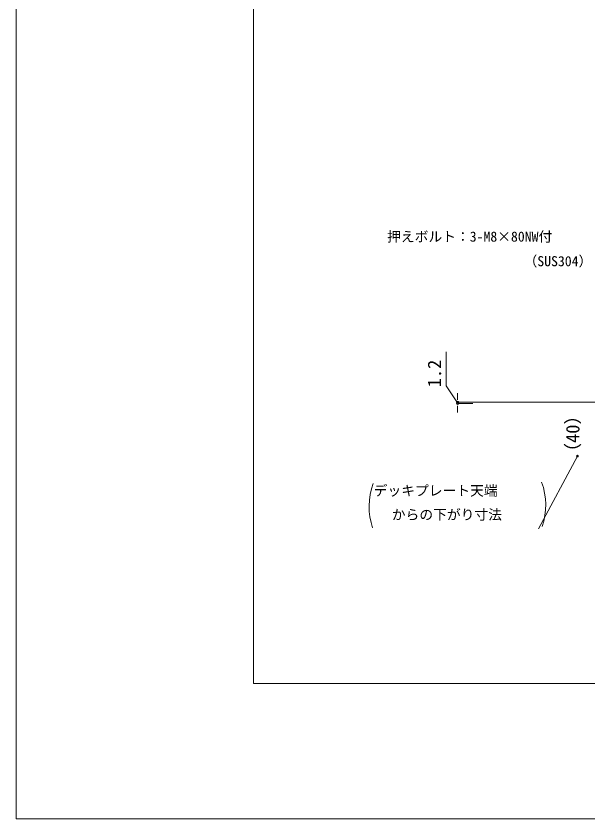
# Model space of a CAD drawing. Units: millimetres, scale not verified. Extents: x -1380 to 1380, y -955 to 955.
# Drawn here: x -1380 to -757, y -955 to -81 of the extents above; entities that cross this region are included whole.
import ezdxf
from ezdxf.enums import TextEntityAlignment as Align

# ---------------------------------------------------------------- set-up
doc = ezdxf.new("R2010")
doc.units = ezdxf.units.MM
doc.header["$LTSCALE"] = 3
for name, color, linetype, lineweight in [('0-0_0', 7, 'Continuous', 15), ('0-6_WAKU', 7, 'Continuous', 18), ('0-7_MOJI', 7, 'Continuous', 18), ('0-8_SUNPO', 7, 'Continuous', 18)]:
    doc.layers.add(name, color=color, linetype=linetype, lineweight=lineweight)
doc.styles.add('ＭＳ ゴシック', font='')
doc.styles.get('ＭＳ ゴシック').set_extended_font_data('MS Gothic')

msp = doc.modelspace()

# ---------------------------------------------------------------- linework, layer by layer
at = {"layer": '0-0_0'}
for p, q in [((-899.062, -498.903), (-899.062, -496.403)), ((-899.062, -505.103), (-899.062, -507.603))]:
    msp.add_line(p, q, dxfattribs=at)
at = {"layer": '0-0_0', "lineweight": 18}
msp.add_lwpolyline([(-1121.329, -807.603), (1121.171, -807.603), (1121.171, 687.397), (-1121.329, 687.397)], close=True, dxfattribs=at)
at = {"layer": '0-0_0'}
for centre, radius, start, end in [((-899.062, -501.403), 1.25, 90, 270), ((-899.062, -502.603), 1.25, 90, 270), ((-899.062, -501.403), 1.25, 270, 90), ((-899.062, -502.603), 1.25, 270, 90), ((-768.462, -560.008), 0.938, 61.80564, 241.80564), ((-768.462, -560.008), 0.938, 241.80564, 61.80564)]:
    msp.add_arc(centre, radius, start, end, dxfattribs=at)
at = {"layer": '0-6_WAKU'}
msp.add_lwpolyline([(-1380.079, -955.103), (1379.921, -955.103), (1379.921, 954.897), (-1380.079, 954.897)], close=True, dxfattribs=at)
at = {"layer": '0-8_SUNPO'}
for p, q in [((-899.062, -496.403), (-899.062, -491.403)), ((-696.079, -501.403), (-899.062, -501.403)), ((-899.062, -501.403), (-899.062, -502.603)), ((-899.062, -501.403), (-899.062, -502.603)), ((-882.432, -502.603), (-899.062, -502.603)), ((-899.062, -507.603), (-899.062, -512.603)), ((-768.462, -560.008), (-811.004, -639.368))]:
    msp.add_line(p, q, dxfattribs=at)
msp.add_lwpolyline([(-899.062, -502.003), (-911.562, -483.534), (-911.562, -446.509)], dxfattribs=at)
for centre, start, end in [((-922.935, -614.873), 159.84283, 198.83066), ((-875.579, -613.327), 341.16934, 20.15717)]:
    msp.add_arc(centre, 72.528, start, end, dxfattribs=at)

# ---------------------------------------------------------------- texts
at = {"layer": '0-7_MOJI', "style": 'ＭＳ ゴシック'}
for s, p in [('押えボルト：3-M8×80NW付', (-975.817, -329.793)), ('（SUS304）', (-827.187, -356.544)), ('デッキプレート天端', (-990.445, -606.398)), ('からの下がり寸法', (-970.724, -632.54))]:
    msp.add_text(s, height=11, dxfattribs=at).set_placement(p, align=Align.BOTTOM_LEFT)
at = {"layer": '0-8_SUNPO', "style": 'ＭＳ ゴシック'}
for s, p in [('1.2', (-912.562, -485.072)), ('（40）', (-761.861, -565.633))]:
    msp.add_text(s, height=14.66, rotation=90, dxfattribs=at).set_placement(p, align=Align.BOTTOM_LEFT)

doc.saveas('drawing.dxf')
